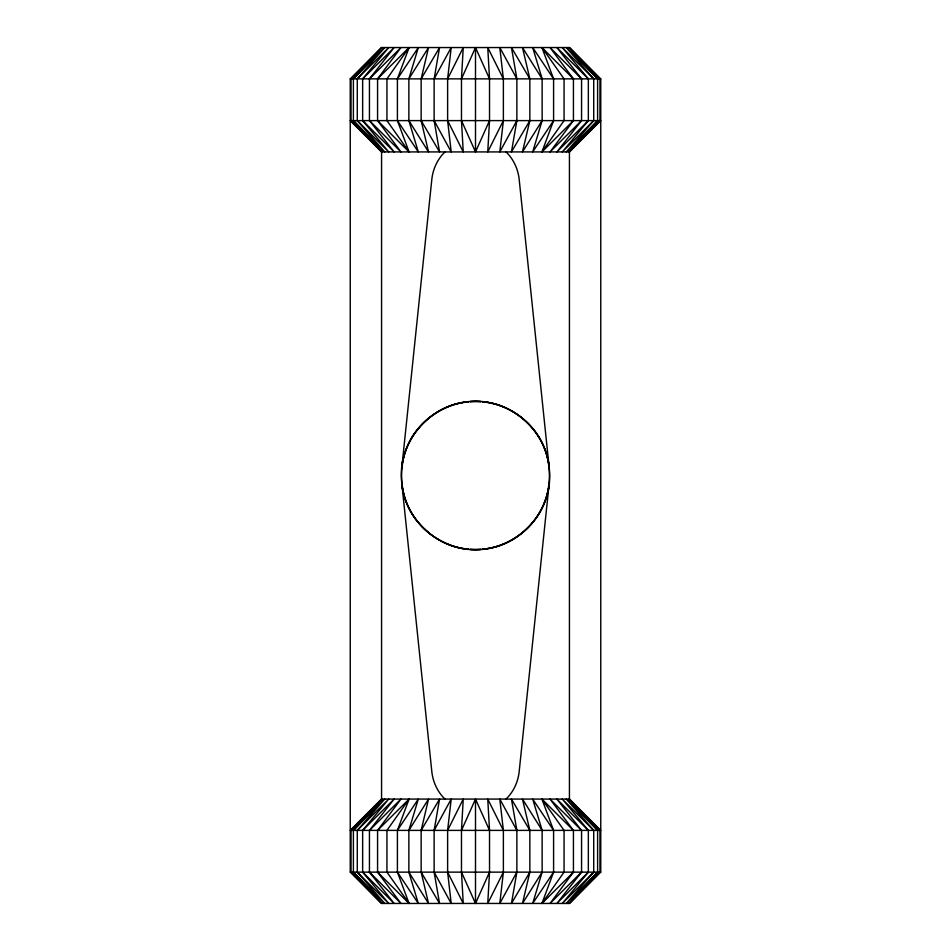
<?xml version="1.0" encoding="UTF-8"?>
<svg xmlns="http://www.w3.org/2000/svg" width="951" height="951" viewBox="0 0 951 951"><rect width="100%" height="100%" fill="white"/><g stroke="black" fill="none" stroke-linecap="round" stroke-linejoin="round"><path stroke-width="1.43" d="M447.624 120.611L463.244 151.922L461.473 120.611L461.473 78.862L463.244 47.55L447.624 78.862L447.624 120.611L451.19 151.922L434.131 120.611L434.131 78.862L439.552 47.55L421.15 78.862L421.15 120.611L428.532 151.922L408.859 120.611L408.859 78.862L418.309 47.55L397.411 78.862L397.411 120.611L409.073 151.922L377.571 120.611L377.571 78.862L400.977 47.55L369.44 78.862L369.44 120.611L394.142 151.922L362.652 120.611L362.652 78.862L388.709 47.55L357.279 78.862L357.279 120.611L384.763 151.922L353.392 120.611L353.392 78.862L382.361 47.55L351.038 78.862L351.038 120.611L381.565 151.922L569.435 151.922L600.759 120.611L350.241 120.611L381.565 151.922M503.376 78.862L487.756 47.55L489.527 78.862L489.527 120.611L487.756 151.922L503.376 120.611L503.376 78.862L499.81 47.55L516.869 78.862L516.869 120.611L511.448 151.922L529.85 120.611L529.85 78.862L522.468 47.55L542.141 78.862L542.141 120.611L532.691 151.922L553.589 120.611L553.589 78.862L541.927 47.55L573.429 78.862L573.429 120.611L550.023 151.922L581.56 120.611L581.56 78.862L556.858 47.55L588.348 78.862L588.348 120.611L562.291 151.922L593.721 120.611L593.721 78.862L566.237 47.55L597.608 78.862L597.608 120.611L568.639 151.922L599.962 120.611L599.962 78.862L569.435 47.55L381.565 47.55L350.241 78.862L350.241 872.138L381.565 903.45L569.435 903.45L600.759 872.138L600.759 78.862L569.435 47.55M447.624 872.138L463.244 903.45L461.473 872.138L461.473 830.389L463.244 799.078L447.624 830.389L447.624 872.138L451.19 903.45L434.131 872.138L434.131 830.389L439.552 799.078L421.15 830.389L421.15 872.138L428.532 903.45L408.859 872.138L408.859 830.389L418.309 799.078L397.411 830.389L397.411 872.138L409.073 903.45L377.571 872.138L377.571 830.389L400.977 799.078L369.44 830.389L369.44 872.138L394.142 903.45L362.652 872.138L362.652 830.389L388.709 799.078L357.279 830.389L357.279 872.138L384.763 903.45L353.392 872.138L353.392 830.389L382.361 799.078L351.038 830.389L351.038 872.138L381.565 903.45M503.376 830.389L487.756 799.078L489.527 830.389L489.527 872.138L487.756 903.45L503.376 872.138L503.376 830.389L499.81 799.078L516.869 830.389L516.869 872.138L511.448 903.45L529.85 872.138L529.85 830.389L522.468 799.078L542.141 830.389L542.141 872.138L532.691 903.45L553.589 872.138L553.589 830.389L541.927 799.078L573.429 830.389L573.429 872.138L550.023 903.45L581.56 872.138L581.56 830.389L556.858 799.078L588.348 830.389L588.348 872.138L562.291 903.45L593.721 872.138L593.721 830.389L566.237 799.078L597.608 830.389L597.608 872.138L568.639 903.45L599.962 872.138L599.962 830.389L569.435 799.078L381.565 799.078L350.241 830.389L600.759 830.389L569.435 799.078M447.624 78.862L451.19 47.55L434.131 78.862M503.376 120.611L499.81 151.922L516.869 120.611M447.624 830.389L451.19 799.078L434.131 830.389M503.376 872.138L499.81 903.45L516.869 872.138M421.15 78.862L428.532 47.55L408.859 78.862M529.85 120.611L522.468 151.922L542.141 120.611M421.15 830.389L428.532 799.078L408.859 830.389M529.85 872.138L522.468 903.45L542.141 872.138M397.411 78.862L409.073 47.55L377.571 78.862M573.429 120.611L541.927 151.922L553.589 120.611M397.411 830.389L409.073 799.078L377.571 830.389M573.429 872.138L541.927 903.45L553.589 872.138M461.473 78.862L475.5 47.55L489.527 78.862M461.473 120.611L475.5 151.922L489.527 120.611M461.473 830.389L475.5 799.078L489.527 830.389M461.473 872.138L475.5 903.45L489.527 872.138M409.073 47.55L386.938 78.862L386.938 120.611L409.073 151.922M541.927 151.922L564.062 120.611L564.062 78.862L541.927 47.55M409.073 799.078L386.938 830.389L386.938 872.138L409.073 903.45M541.927 903.45L564.062 872.138L564.062 830.389L541.927 799.078M369.44 78.862L394.142 47.55L362.652 78.862M581.56 120.611L556.858 151.922L588.348 120.611M369.44 830.389L394.142 799.078L362.652 830.389M581.56 872.138L556.858 903.45L588.348 872.138M421.174 425.097C433.573 412.009 450.596 403.426 468.593 401.809C428.806 404.353 396.71 443.677 401.786 483.179L431.897 772.295C433.157 782.495 437.733 792.266 445.246 799.339M529.826 525.903C517.427 538.991 500.404 547.574 482.407 549.191C522.194 546.647 554.29 507.323 549.214 467.821L519.103 178.705C517.843 168.505 513.267 158.734 505.754 151.661M420.401 425.977C395.39 452.819 395.307 498.229 420.401 525.023M530.599 525.023C555.61 498.181 555.693 452.771 530.599 425.977M357.279 78.862L384.763 47.55L353.392 78.862M593.721 120.611L566.237 151.922L597.608 120.611M357.279 830.389L384.763 799.078L353.392 830.389M593.721 872.138L566.237 903.45L597.608 872.138M445.246 151.661C437.733 158.734 433.157 168.505 431.897 178.705L401.786 467.821C405.09 429.127 442.381 397.982 481.04 401.595L469.96 401.595C508.654 397.827 545.993 429.067 549.214 467.821C546.064 433.608 516.655 404.437 482.383 401.75C500.369 403.474 517.427 411.973 529.826 425.097M505.754 799.339C513.267 792.266 517.843 782.495 519.103 772.295L549.214 483.179C545.91 521.873 508.619 553.018 469.96 549.405L481.04 549.405C442.346 553.173 405.007 521.933 401.786 483.179C404.936 517.392 434.345 546.563 468.617 549.25C450.631 547.526 433.573 539.027 421.174 525.903M351.038 78.862L381.565 47.55M569.435 151.922L599.962 120.611M351.038 830.389L381.565 799.078M569.435 903.45L599.962 872.138M350.241 78.862L600.759 78.862M350.241 872.138L600.759 872.138M581.56 78.862L550.023 47.55L573.429 78.862M369.44 120.611L400.977 151.922L377.571 120.611M581.56 830.389L550.023 799.078L573.429 830.389M369.44 872.138L400.977 903.45L377.571 872.138M593.721 78.862L562.291 47.55L588.348 78.862M357.279 120.611L388.709 151.922L362.652 120.611M593.721 830.389L562.291 799.078L588.348 830.389M357.279 872.138L388.709 903.45L362.652 872.138M599.962 78.862L568.639 47.55L597.608 78.862M351.038 120.611L382.361 151.922L353.392 120.611M599.962 830.389L568.639 799.078L597.608 830.389M351.038 872.138L382.361 903.45L353.392 872.138M553.589 78.862L532.691 47.55L542.141 78.862M397.411 120.611L418.309 151.922L408.859 120.611M553.589 830.389L532.691 799.078L542.141 830.389M397.411 872.138L418.309 903.45L408.859 872.138M529.85 78.862L511.448 47.55L516.869 78.862M421.15 120.611L439.552 151.922L434.131 120.611M529.85 830.389L511.448 799.078L516.869 830.389M421.15 872.138L439.552 903.45L434.131 872.138M569.435 150.317L569.435 800.683M475.5 47.55L475.5 151.922M475.5 799.078L475.5 903.45M381.565 150.317L381.565 800.683"/></g></svg>
